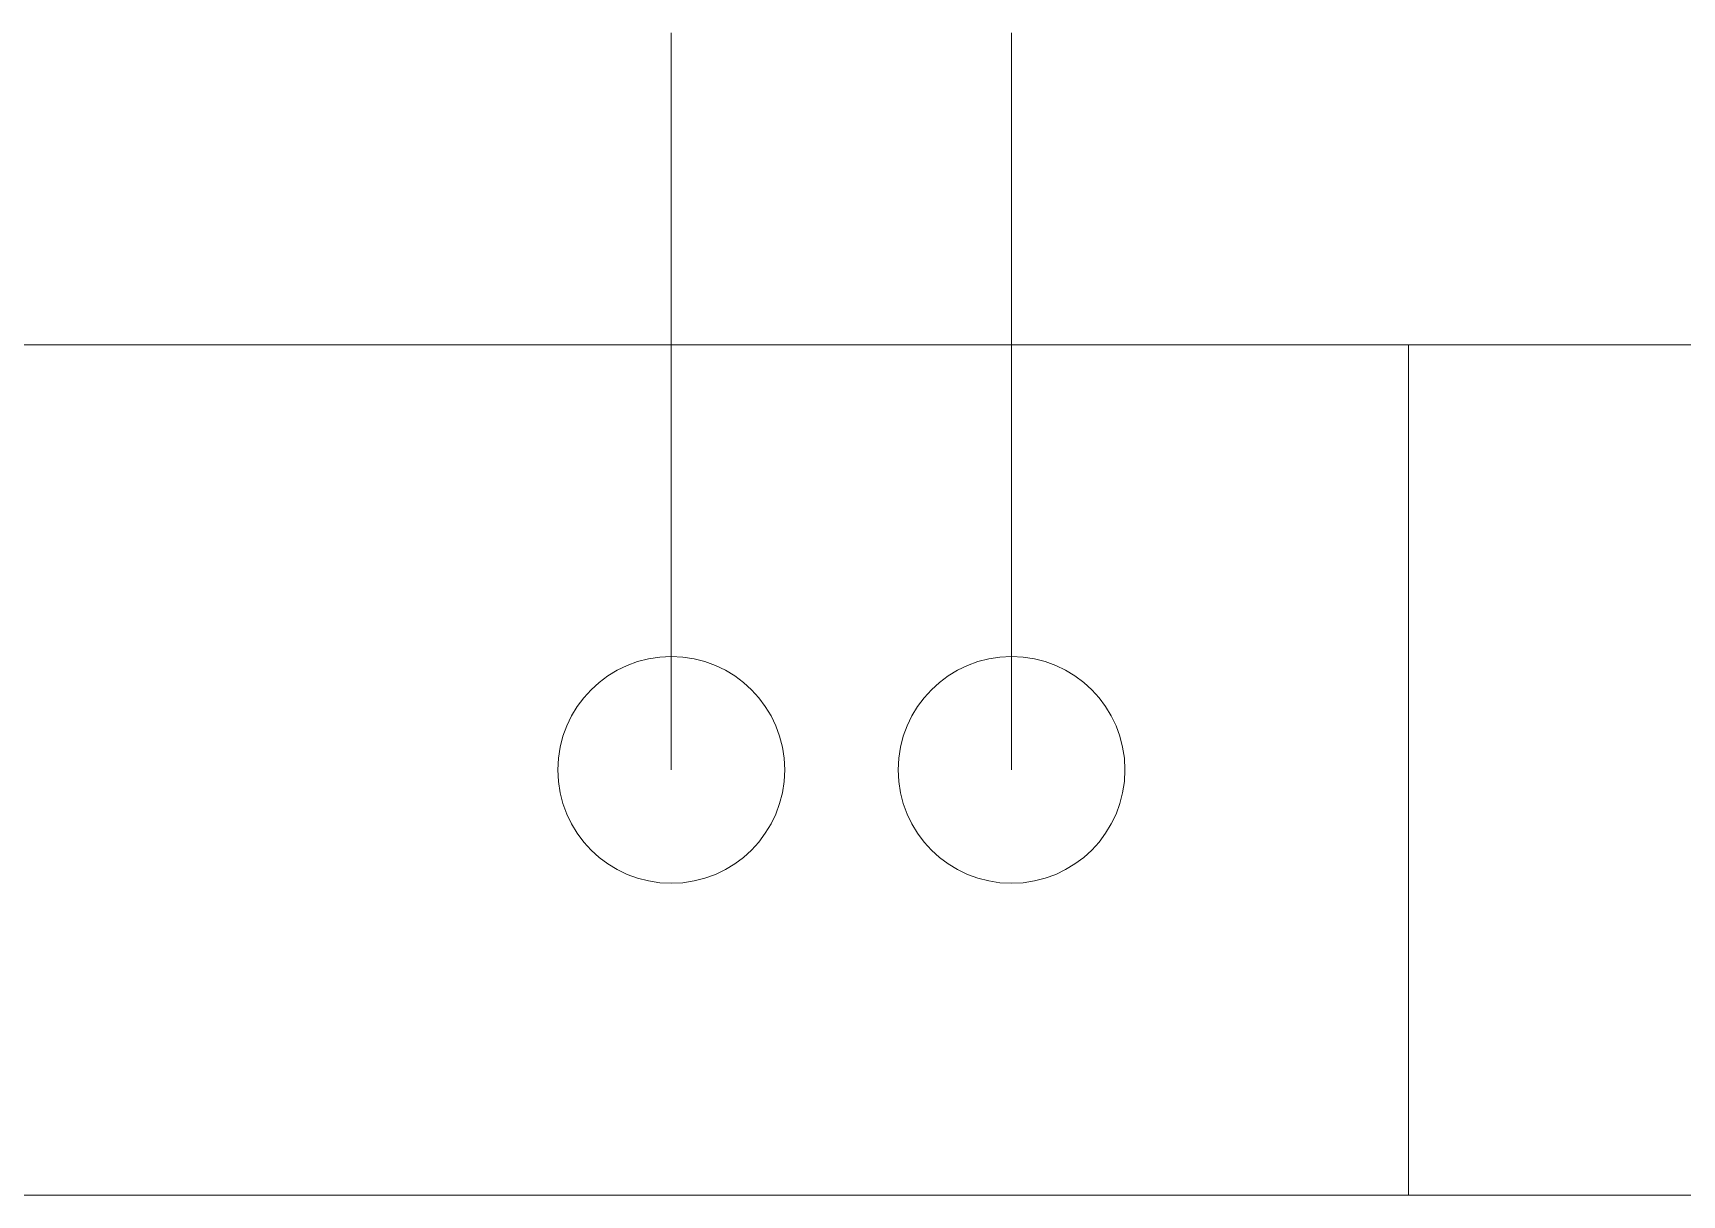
# Model space of a CAD drawing. Header units: millimetres. Extents: x 36 to 196, y -69 to 32.
# Drawn here: x 65.08 to 94.16, y 11.5 to 32 of the extents above; entities that cross this region are included whole.
import ezdxf

# ---------------------------------------------------------------- set-up
doc = ezdxf.new("R2010")
doc.units = ezdxf.units.MM
doc.header["$LTSCALE"] = 20
doc.layers.add('Ontwerplaag-1', color=7, linetype='Continuous')

msp = doc.modelspace()

# ---------------------------------------------------------------- linework, layer by layer
at = {"layer": 'Ontwerplaag-1', "color": 7, "linetype": 'Continuous', "lineweight": 5, "transparency": 33554687}
for p, q in [((76.333, 19), (76.333, 32)), ((82.333, 19), (82.333, 32)), ((36, 26.5), (196, 26.5)), ((36, 26.5), (196, 26.5)), ((89.333, 26.5), (89.333, 11.5)), ((196, 11.5), (36, 11.5)), ((196, 11.5), (36, 11.5))]:
    msp.add_line(p, q, dxfattribs=at)
for centre in [(76.333, 19), (82.333, 19)]:
    msp.add_circle(centre, 2, dxfattribs=at)

doc.saveas('drawing.dxf')
